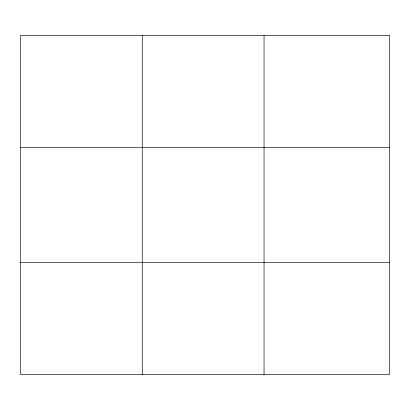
<?xml version="1.0" encoding="UTF-8"?>
<svg xmlns="http://www.w3.org/2000/svg" width="410" height="410" viewBox="0 0 410 410"><rect width="100%" height="100%" fill="white"/><g stroke="black" fill="none" stroke-linecap="round" stroke-linejoin="round"><path stroke-width="0.61" d="M142.27 374.525L142.27 35.475M264.04 374.525L264.04 35.475M20.5 147.364L389.5 147.364M20.5 262.636L389.5 262.636M389.5 35.475L389.5 374.525L20.5 374.525L20.5 35.475L389.5 35.475"/></g></svg>
